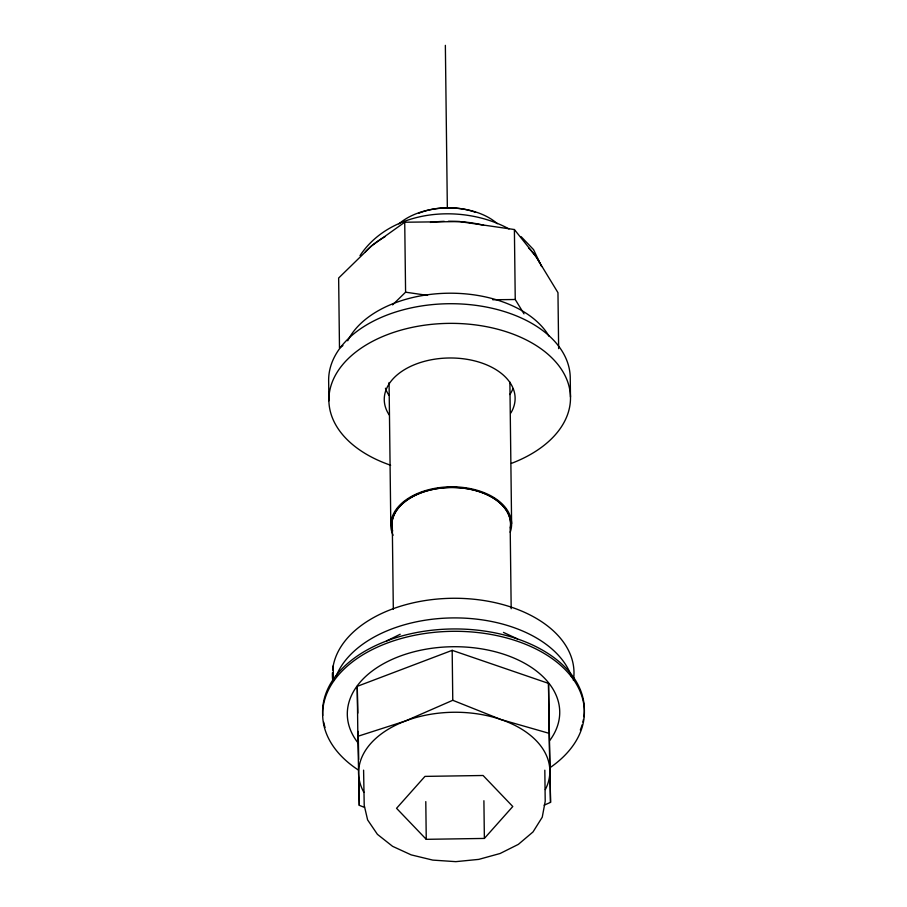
<?xml version="1.0" encoding="UTF-8"?>
<svg xmlns="http://www.w3.org/2000/svg" width="907" height="907" viewBox="0 0 907 907"><rect width="100%" height="100%" fill="white"/><g stroke="black" fill="none" stroke-linecap="round" stroke-linejoin="round"><path stroke-width="1.36" d="M360.011 255.627C391.189 208.712 462.547 203.497 509.008 228.915M484.372 838.431L512.784 806.516L483.08 775.496L424.964 776.392L396.552 808.307L426.256 839.326L484.372 838.431L483.907 800.722M392.584 304.877L405.588 292.19L404.726 222.226L459.509 221.58L514.394 229.539L536.128 256.806L557.964 292.666L558.644 348.639M404.726 222.226L371.632 245.831L338.64 278.03L339.49 348.005L342.914 345.556M386.597 640.943L400.191 634.254M544.132 805.167L550.538 802.366L549.12 733.332L500.981 719.546L452.774 700.295L405.35 721.02L357.857 736.291L359.285 805.325L364.501 807.411M357.857 736.291L357.256 686.338L452.174 650.342L548.508 683.379L550.538 802.366M492.773 299.763L515.244 299.503L523.985 313.845M405.588 292.19L427.537 295.376M503.464 632.417L517.455 638.913M521.151 236.682L533.554 249.629L541.604 266.545M357.256 686.338L357.8 713.106M358.186 731.427L358.73 759.544M570.48 397.028L570.242 377.38A120.812 75.53 -0.7 0 0 447.888 303.732A120.812 75.53 -0.7 0 0 328.651 381.121L328.89 400.769M548.508 683.379L549.12 733.332M544.824 770.179L545.209 801.289L542.25 817.196L533.021 831.934L518.351 844.372L500.108 853.498L478.771 859.383L455.79 861.65L432.741 860.097L411.177 854.87L392.572 846.322L377.414 834.338L367.607 819.894L364.217 805.314L363.594 770.156M514.394 229.539L515.244 299.503M509.881 382.074L511.605 523.645M511.185 608.733L510.199 528.532A59.397 37.142 -0.7 0 0 458.216 487.66A59.397 37.142 -0.7 0 0 392.243 520.663L393.321 609.311M445.36 45.35L447.344 207.85M452.174 650.342L452.774 700.295M425.791 801.618L426.256 839.326M389.069 382.527L390.815 525.516M358.957 778.966L359.285 805.325M333.232 665.806L333.413 681.236M358.242 743.184A106.21 66.404 -0.7 0 1 452.151 646.736A106.21 66.404 -0.7 0 1 549.971 740.214M347.732 340.771A106.21 66.404 -0.7 0 1 446.766 293.244A106.21 66.404 -0.7 0 1 549.143 336.384M583.45 719.444A130.88 81.834 -0.7 0 1 582.872 722.119M582.158 724.772A130.88 81.834 -0.7 0 1 580.321 729.999M325.046 727.437A130.88 81.834 -0.7 0 1 323.674 722.131M322.745 715.464A130.88 81.834 -0.7 0 1 456.085 628.948A130.88 81.834 -0.7 0 1 583.881 716.768M358.401 770.054A130.88 81.834 -0.7 0 1 361.054 655.908A130.88 81.834 -0.7 0 1 543.565 653.085A130.88 81.834 -0.7 0 1 550.912 767.073M365.294 251.908A95.643 59.794 -0.7 0 1 385.226 236.534M430.451 222.43A95.643 59.794 -0.7 0 1 444.215 221.331M448.409 221.251A95.643 59.794 -0.7 0 1 483.703 225.253M528.554 247.974A95.643 59.794 -0.7 0 1 539.71 262.894M512.863 388.865A65.44 40.917 -0.7 0 1 509.859 394.534M388.944 395.293A65.44 40.917 -0.7 0 1 385.441 388.241M390.634 465.234A120.812 75.53 -0.7 0 1 356.156 351.78A120.812 75.53 -0.7 0 1 541.218 348.923A120.812 75.53 -0.7 0 1 511.435 463.364M389.194 414.941A65.44 40.917 -0.7 0 1 448.84 357.993A65.44 40.917 -0.7 0 1 510.811 413.048M332.858 681.338A120.812 75.53 -0.7 0 1 332.427 672.847M332.62 670.012A120.812 75.53 -0.7 0 1 462.944 598.45A120.812 75.53 -0.7 0 1 573.394 680.42M336.1 676.361A120.812 75.53 -0.7 0 1 455.053 617.905A120.812 75.53 -0.7 0 1 571.501 676.577M393.071 535.266A60.406 37.765 -0.7 0 1 449.453 486.844A60.406 37.765 -0.7 0 1 510.199 532.262M398.887 223.893A60.406 37.765 -0.7 0 1 497.331 223.7M392.595 531.037A59.397 37.142 -0.7 0 1 449.328 487.478A59.397 37.142 -0.7 0 1 510.312 527.829M418.751 213.224A54.363 33.99 -0.7 0 1 475.563 212.34M392.436 530.357A59.397 37.142 -0.7 0 1 391.881 523.418M363.911 792.378A95.643 59.794 -0.7 0 1 453.001 712.267A95.643 59.794 -0.7 0 1 545.334 789.566"/></g></svg>
